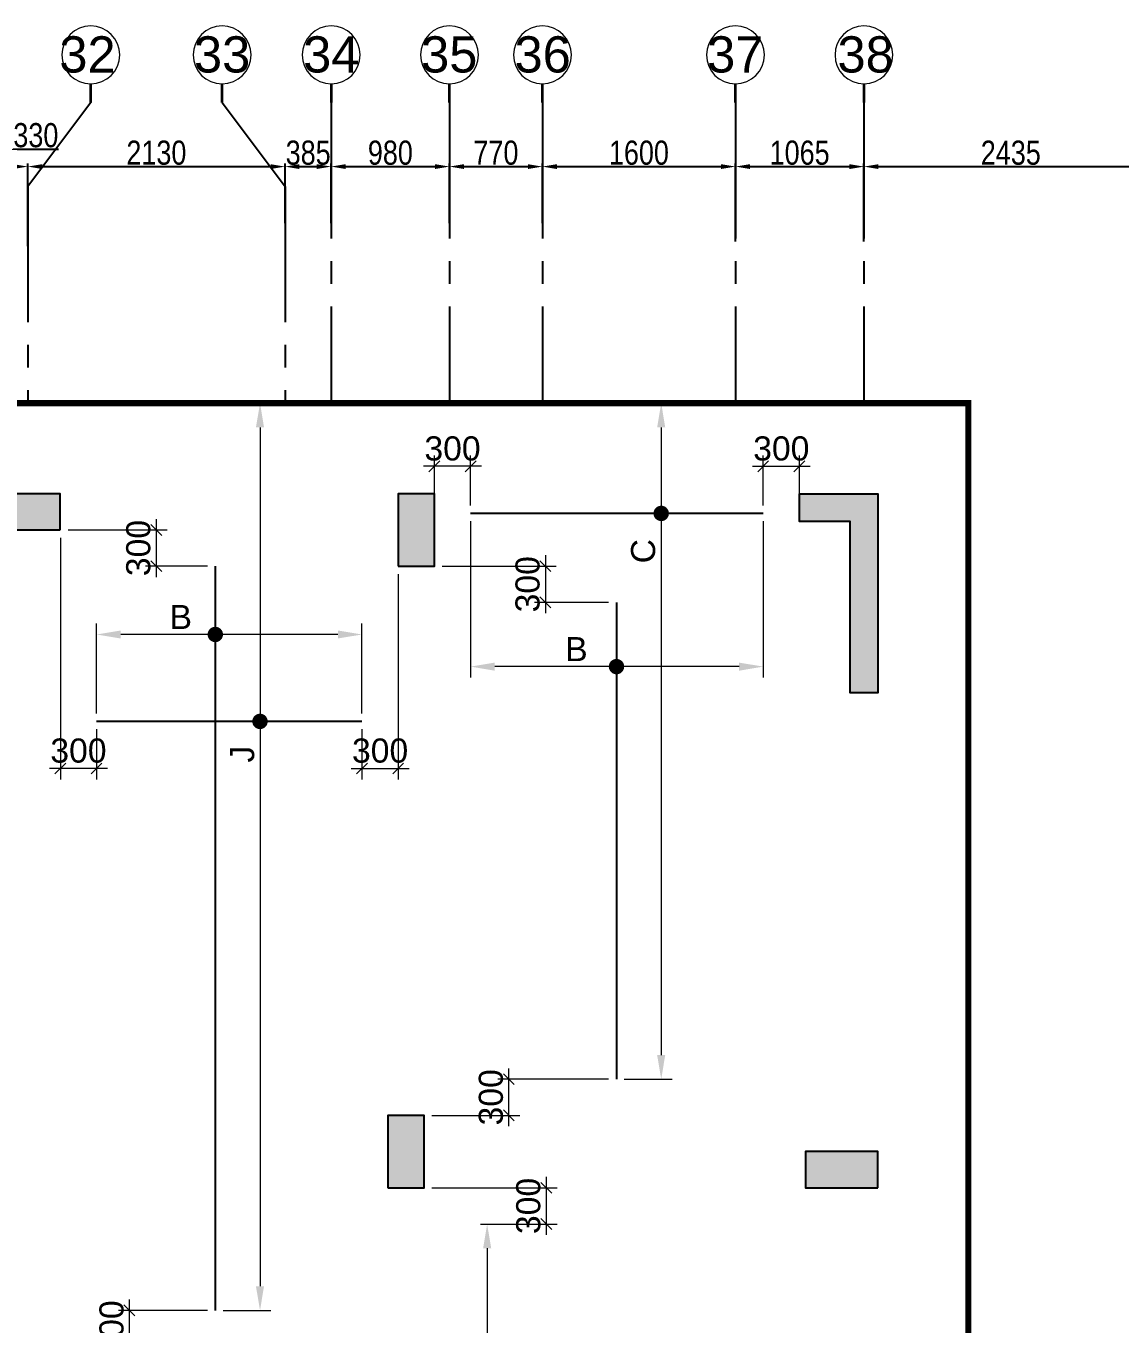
# Model space of a CAD drawing. Header units: millimetres. Extents: x 1123469 to 1883119, y -126924 to 196924.
# Drawn here: x 1622090 to 1631157, y 151286 to 162039 of the extents above; entities that cross this region are included whole.
import ezdxf
from ezdxf.enums import TextEntityAlignment as Align

# ---------------------------------------------------------------- set-up
doc = ezdxf.new("R2010")
doc.units = ezdxf.units.MM
doc.header["$LTSCALE"] = 500
doc.header["$MEASUREMENT"] = 0
doc.header["$PDMODE"] = 34
doc.linetypes.add('CONTINOUS', pattern=[0])
doc.linetypes.add('Site$0$CENTER2', pattern=[1.125, 0.75, -0.125, 0.125, -0.125])
doc.layers.get('Defpoints').update_dxf_attribs({"lineweight": 0})
for name, color, linetype in [('COL. DIM', 3, 'Continuous'), ('GRID', 7, 'Continuous'), ('GRID DIM', 7, 'Continuous'), ('reinf.', 4, 'Continuous'), ('TOWER AREA COLUMN.', 6, 'Continuous')]:
    doc.layers.add(name, color=color, linetype=linetype)
for name, color, linetype, lineweight in [('CUT OUT', 1, 'Continuous', 13), ('dim-M', 1, 'Continuous', 15), ('FOOTING', 1, 'Continuous', 15), ('GRID NO.', 7, 'Continuous', 20), ('S - SUNK', 251, 'Continuous', 0), ('TOWER COL HATCH', 253, 'Continuous', 20)]:
    doc.layers.add(name, color=color, linetype=linetype, lineweight=lineweight)
doc.styles.add('3mm', font='arial.ttf')
doc.styles.add('D50', font='arial.ttf', dxfattribs={"width": 0.8})
doc.dimstyles.new('INNER DIM', dxfattribs={"dimtxt": 200, "dimasz": 120, "dimexe": 25, "dimexo": 25, "dimgap": 12, "dimtad": 1, "dimdec": 0, "dimrnd": 5, "dimzin": 0, "dimdsep": 46, "dimtxsty": 'D50', "dimcen": 0.09, "dimdle": 25, "dimclrt": 6, "dimadec": 0, "dimazin": 0, "dimtfac": 1, "dimtdec": 0, "dimtofl": 0, "dimtmove": 1, "dimatfit": 3, "dimfxl": 75, "dimtolj": 1, "dimtzin": 0, "dimarcsym": 0})
doc.dimstyles.new('PARAMVEER', dxfattribs={"dimtxt": 200, "dimasz": 100, "dimexe": 0, "dimexo": 25, "dimgap": 10, "dimtad": 1, "dimdec": 0, "dimrnd": 5, "dimzin": 0, "dimdsep": 46, "dimtxsty": '3mm', "dimblk": 'OBLIQUE', "dimcen": 0.09, "dimdle": 75, "dimclrd": 1, "dimclre": 1, "dimclrt": 3, "dimadec": 0, "dimazin": 0, "dimtfac": 1, "dimtdec": 0, "dimtmove": 1, "dimatfit": 3, "dimfxl": 100, "dimtolj": 1, "dimtzin": 0, "dimlwd": 18, "dimlwe": 5, "dimarcsym": 0})

# ---------------------------------------------------------------- blocks, each defined once
blk = doc.blocks.new('GRID MARK')
at = {"layer": 'GRID NO.', "const_width": 50}
blk.add_lwpolyline([(0, -541), (0, -891)], dxfattribs=at)
at = {"layer": 'GRID NO.'}
blk.add_circle((0, 0), 541, dxfattribs=at)
at = {"layer": 'GRID NO.', "style": 'D50', "width": 0.8}
blk.add_attdef('Y1', text='', height=500, dxfattribs=at).set_placement((-33, -267), align=Align.CENTER)
blk = doc.blocks.new('*D507')
at = {"layer": 'Defpoints', "color": 0, "linetype": 'Continuous', "transparency": 16777216}
for p in [(1622105, 160874), (1621775, 160189), (1622105, 160189)]:
    blk.add_point(p, dxfattribs=at)
at = {"layer": 'GRID DIM', "linetype": 'Continuous', "lineweight": -2, "transparency": 16777216}
for p, q in [((1621940, 160874), (1621984, 161019)), ((1621984, 161019), (1622360, 161019)), ((1621895, 160874), (1621985, 160874))]:
    blk.add_line(p, q, dxfattribs=at)
at = {"layer": 'GRID DIM', "color": 0, "linetype": 'Continuous', "lineweight": -2, "transparency": 16777216}
for p, q in [((1621775, 160214), (1621775, 160899)), ((1622105, 160214), (1622105, 160899))]:
    blk.add_line(p, q, dxfattribs=at)
at = {"layer": 'GRID DIM', "linetype": 'Continuous', "transparency": 16777216}
for points in [[(1621895, 160894), (1621895, 160854), (1621775, 160874)], [(1621985, 160894), (1621985, 160854), (1622105, 160874)]]:
    blk.add_solid(points, dxfattribs=at)
at = {"layer": 'GRID DIM', "linetype": 'Continuous', "transparency": 16777216, "insert": (1622172, 161133), "char_height": 200, "attachment_point": 5, "style": 'D50'}
blk.add_mtext('\\A1;330', dxfattribs=at)
blk = doc.blocks.new('*D508')
at = {"layer": 'Defpoints', "color": 0, "linetype": 'Continuous', "transparency": 16777216}
for p in [(1624237, 160874), (1624237, 160380), (1622105, 160189)]:
    blk.add_point(p, dxfattribs=at)
at = {"layer": 'GRID DIM', "color": 0, "linetype": 'Continuous', "lineweight": -2, "transparency": 16777216}
for p, q in [((1622105, 160214), (1622105, 160899)), ((1624237, 160405), (1624237, 160899))]:
    blk.add_line(p, q, dxfattribs=at)
at = {"layer": 'GRID DIM', "linetype": 'Continuous', "lineweight": -2, "transparency": 16777216}
blk.add_line((1622225, 160874), (1624117, 160874), dxfattribs=at)
at = {"layer": 'GRID DIM', "linetype": 'Continuous', "transparency": 16777216}
for points in [[(1622225, 160894), (1622225, 160854), (1622105, 160874)], [(1624117, 160894), (1624117, 160854), (1624237, 160874)]]:
    blk.add_solid(points, dxfattribs=at)
at = {"layer": 'GRID DIM', "linetype": 'Continuous', "transparency": 16777216, "insert": (1623171, 160988), "char_height": 200, "attachment_point": 5, "style": 'D50'}
blk.add_mtext('\\A1;2130', dxfattribs=at)
blk = doc.blocks.new('*D509')
at = {"layer": 'Defpoints', "color": 0, "linetype": 'Continuous', "transparency": 16777216}
for p in [(1624620, 160874), (1624237, 160380), (1624620, 160380)]:
    blk.add_point(p, dxfattribs=at)
at = {"layer": 'GRID DIM', "color": 0, "linetype": 'Continuous', "lineweight": -2, "transparency": 16777216}
for p, q in [((1624237, 160405), (1624237, 160899)), ((1624620, 160405), (1624620, 160899))]:
    blk.add_line(p, q, dxfattribs=at)
at = {"layer": 'GRID DIM', "linetype": 'Continuous', "lineweight": -2, "transparency": 16777216}
blk.add_line((1624357, 160874), (1624500, 160874), dxfattribs=at)
at = {"layer": 'GRID DIM', "linetype": 'Continuous', "transparency": 16777216}
for points in [[(1624357, 160894), (1624357, 160854), (1624237, 160874)], [(1624500, 160894), (1624500, 160854), (1624620, 160874)]]:
    blk.add_solid(points, dxfattribs=at)
at = {"layer": 'GRID DIM', "linetype": 'Continuous', "transparency": 16777216, "insert": (1624429, 160988), "char_height": 200, "attachment_point": 5, "style": 'D50'}
blk.add_mtext('\\A1;385', dxfattribs=at)
blk = doc.blocks.new('*D510')
at = {"layer": 'Defpoints', "color": 0, "linetype": 'Continuous', "transparency": 16777216}
for p in [(1625600, 160874), (1624620, 160380), (1625600, 160380)]:
    blk.add_point(p, dxfattribs=at)
at = {"layer": 'GRID DIM', "color": 0, "linetype": 'Continuous', "lineweight": -2, "transparency": 16777216}
for p, q in [((1624620, 160405), (1624620, 160899)), ((1625600, 160405), (1625600, 160899))]:
    blk.add_line(p, q, dxfattribs=at)
at = {"layer": 'GRID DIM', "linetype": 'Continuous', "lineweight": -2, "transparency": 16777216}
blk.add_line((1624740, 160874), (1625480, 160874), dxfattribs=at)
at = {"layer": 'GRID DIM', "linetype": 'Continuous', "transparency": 16777216}
for points in [[(1624740, 160894), (1624740, 160854), (1624620, 160874)], [(1625480, 160894), (1625480, 160854), (1625600, 160874)]]:
    blk.add_solid(points, dxfattribs=at)
at = {"layer": 'GRID DIM', "linetype": 'Continuous', "transparency": 16777216, "insert": (1625110, 160988), "char_height": 200, "attachment_point": 5, "style": 'D50'}
blk.add_mtext('\\A1;980', dxfattribs=at)
blk = doc.blocks.new('*D511')
at = {"layer": 'Defpoints', "color": 0, "linetype": 'Continuous', "transparency": 16777216}
for p in [(1626370, 160874), (1625600, 160380), (1626370, 160380)]:
    blk.add_point(p, dxfattribs=at)
at = {"layer": 'GRID DIM', "color": 0, "linetype": 'Continuous', "lineweight": -2, "transparency": 16777216}
for p, q in [((1625600, 160405), (1625600, 160899)), ((1626370, 160405), (1626370, 160899))]:
    blk.add_line(p, q, dxfattribs=at)
at = {"layer": 'GRID DIM', "linetype": 'Continuous', "lineweight": -2, "transparency": 16777216}
blk.add_line((1625720, 160874), (1626250, 160874), dxfattribs=at)
at = {"layer": 'GRID DIM', "linetype": 'Continuous', "transparency": 16777216}
for points in [[(1625720, 160894), (1625720, 160854), (1625600, 160874)], [(1626250, 160894), (1626250, 160854), (1626370, 160874)]]:
    blk.add_solid(points, dxfattribs=at)
at = {"layer": 'GRID DIM', "linetype": 'Continuous', "transparency": 16777216, "insert": (1625985, 160988), "char_height": 200, "attachment_point": 5, "style": 'D50'}
blk.add_mtext('\\A1;770', dxfattribs=at)
blk = doc.blocks.new('*D512')
at = {"layer": 'Defpoints', "color": 0, "linetype": 'Continuous', "transparency": 16777216}
for p in [(1627970, 160874), (1626370, 160380), (1627970, 160228)]:
    blk.add_point(p, dxfattribs=at)
at = {"layer": 'GRID DIM', "color": 0, "linetype": 'Continuous', "lineweight": -2, "transparency": 16777216}
for p, q in [((1626370, 160405), (1626370, 160899)), ((1627970, 160253), (1627970, 160899))]:
    blk.add_line(p, q, dxfattribs=at)
at = {"layer": 'GRID DIM', "linetype": 'Continuous', "lineweight": -2, "transparency": 16777216}
blk.add_line((1626490, 160874), (1627850, 160874), dxfattribs=at)
at = {"layer": 'GRID DIM', "linetype": 'Continuous', "transparency": 16777216}
for points in [[(1626490, 160894), (1626490, 160854), (1626370, 160874)], [(1627850, 160894), (1627850, 160854), (1627970, 160874)]]:
    blk.add_solid(points, dxfattribs=at)
at = {"layer": 'GRID DIM', "linetype": 'Continuous', "transparency": 16777216, "insert": (1627170, 160988), "char_height": 200, "attachment_point": 5, "style": 'D50'}
blk.add_mtext('\\A1;1600', dxfattribs=at)
blk = doc.blocks.new('*D513')
at = {"layer": 'Defpoints', "color": 0, "linetype": 'Continuous', "transparency": 16777216}
for p in [(1629035, 160874), (1627970, 160228), (1629035, 160228)]:
    blk.add_point(p, dxfattribs=at)
at = {"layer": 'GRID DIM', "color": 0, "linetype": 'Continuous', "lineweight": -2, "transparency": 16777216}
for p, q in [((1627970, 160253), (1627970, 160899)), ((1629035, 160253), (1629035, 160899))]:
    blk.add_line(p, q, dxfattribs=at)
at = {"layer": 'GRID DIM', "linetype": 'Continuous', "lineweight": -2, "transparency": 16777216}
blk.add_line((1628090, 160874), (1628915, 160874), dxfattribs=at)
at = {"layer": 'GRID DIM', "linetype": 'Continuous', "transparency": 16777216}
for points in [[(1628090, 160894), (1628090, 160854), (1627970, 160874)], [(1628915, 160894), (1628915, 160854), (1629035, 160874)]]:
    blk.add_solid(points, dxfattribs=at)
at = {"layer": 'GRID DIM', "linetype": 'Continuous', "transparency": 16777216, "insert": (1628502, 160988), "char_height": 200, "attachment_point": 5, "style": 'D50'}
blk.add_mtext('\\A1;1065', dxfattribs=at)
blk = doc.blocks.new('*D514')
at = {"layer": 'Defpoints', "color": 0, "linetype": 'Continuous', "transparency": 16777216}
for p in [(1631470, 160874), (1629035, 160228), (1631470, 160228)]:
    blk.add_point(p, dxfattribs=at)
at = {"layer": 'GRID DIM', "color": 0, "linetype": 'Continuous', "lineweight": -2, "transparency": 16777216}
for p, q in [((1629035, 160253), (1629035, 160899)), ((1631470, 160253), (1631470, 160899))]:
    blk.add_line(p, q, dxfattribs=at)
at = {"layer": 'GRID DIM', "linetype": 'Continuous', "lineweight": -2, "transparency": 16777216}
blk.add_line((1629155, 160874), (1631350, 160874), dxfattribs=at)
at = {"layer": 'GRID DIM', "linetype": 'Continuous', "transparency": 16777216}
for points in [[(1629155, 160894), (1629155, 160854), (1629035, 160874)], [(1631350, 160894), (1631350, 160854), (1631470, 160874)]]:
    blk.add_solid(points, dxfattribs=at)
at = {"layer": 'GRID DIM', "linetype": 'Continuous', "transparency": 16777216, "insert": (1630252, 160988), "char_height": 200, "attachment_point": 5, "style": 'D50'}
blk.add_mtext('\\A1;2435', dxfattribs=at)
blk = doc.blocks.new('3tgra')
at = {"layer": 'TOWER COL HATCH'}
h = blk.add_hatch(color=253, dxfattribs=at)
h.dxf.hatch_style = 1
h.paths.add_polyline_path([(1377381, 95142), (1376731, 95142), (1376731, 93492), (1376961, 93492), (1376961, 94912), (1377381, 94912)])
h = blk.add_hatch(color=253, dxfattribs=at)
h.dxf.hatch_style = 1
h.paths.add_polyline_path([(1380706, 94542), (1380406, 94542), (1380406, 95142), (1380706, 95142)])
h = blk.add_hatch(color=253, dxfattribs=at)
h.dxf.hatch_style = 1
h.paths.add_polyline_path([(1383506, 94842), (1383506, 95142), (1384106, 95142), (1384106, 94842)])
h = blk.add_hatch(color=253, dxfattribs=at)
h.dxf.hatch_style = 1
h.paths.add_polyline_path([(1380791, 89392), (1380491, 89392), (1380491, 89992), (1380791, 89992)])
h = blk.add_hatch(color=253, dxfattribs=at)
h.dxf.hatch_style = 1
h.paths.add_polyline_path([(1376731, 89392), (1376731, 89692), (1377331, 89692), (1377331, 89392)])
at = {"layer": 'TOWER AREA COLUMN.', "color": 4}
blk.add_lwpolyline([(1377381, 95142), (1376731, 95142), (1376731, 93492), (1376961, 93492), (1376961, 94912), (1377381, 94912), (1377381, 95142)], dxfattribs=at)
for points in [[(1380706, 94542), (1380406, 94542), (1380406, 95142), (1380706, 95142)], [(1383506, 94842), (1383506, 95142), (1384106, 95142), (1384106, 94842)], [(1380791, 89392), (1380491, 89392), (1380491, 89992), (1380791, 89992)], [(1376731, 89392), (1376731, 89692), (1377331, 89692), (1377331, 89392)]]:
    blk.add_lwpolyline(points, close=True, dxfattribs=at)
blk = doc.blocks.new('_Oblique')
at = {"color": 0, "linetype": 'ByBlock', "lineweight": -2}
blk.add_line((-0.5, -0.5), (0.5, 0.5), dxfattribs=at)
blk = doc.blocks.new('*D1105')
at = {"layer": 'COL. DIM', "color": 1, "linetype": 'CONTINOUS', "lineweight": 5, "ltscale": 10, "transparency": 16777216}
for p, q in [((1625475, 158066), (1625475, 158481)), ((1625775, 158066), (1625775, 158481))]:
    blk.add_line(p, q, dxfattribs=at)
at = {"layer": 'COL. DIM', "color": 1, "lineweight": 18, "ltscale": 10, "transparency": 16777216}
blk.add_line((1625865, 158391), (1625385, 158391), dxfattribs=at)
at = {"layer": 'Defpoints', "color": 0, "ltscale": 10, "transparency": 16777216}
for p in [(1625475, 158391), (1625475, 158001), (1625775, 158001)]:
    blk.add_point(p, dxfattribs=at)
at = {"layer": 'COL. DIM', "color": 1, "lineweight": 18, "ltscale": 10, "transparency": 16777216, "xscale": 90, "yscale": 90, "zscale": 90, "rotation": 180}
blk.add_blockref('_Oblique', (1625475, 158391), dxfattribs=at)
at = {"layer": 'COL. DIM', "color": 1, "lineweight": 18, "ltscale": 10, "transparency": 16777216, "xscale": 90, "yscale": 90, "zscale": 90}
blk.add_blockref('_Oblique', (1625775, 158391), dxfattribs=at)
at = {"layer": 'COL. DIM', "color": 3, "ltscale": 10, "transparency": 16777216, "insert": (1625625, 158538), "char_height": 200, "attachment_point": 5, "style": '3mm'}
blk.add_mtext('\\A1;300', dxfattribs=at)
blk = doc.blocks.new('*D1106')
at = {"layer": 'COL. DIM', "color": 1, "linetype": 'CONTINOUS', "lineweight": 5, "ltscale": 10, "transparency": 16777216}
for p, q in [((1628200, 158066), (1628200, 158481)), ((1628500, 158066), (1628500, 158481))]:
    blk.add_line(p, q, dxfattribs=at)
at = {"layer": 'COL. DIM', "color": 1, "lineweight": 18, "ltscale": 10, "transparency": 16777216}
blk.add_line((1628110, 158391), (1628590, 158391), dxfattribs=at)
at = {"layer": 'Defpoints', "color": 0, "ltscale": 10, "transparency": 16777216}
for p in [(1628500, 158391), (1628200, 158001), (1628500, 158001)]:
    blk.add_point(p, dxfattribs=at)
at = {"layer": 'COL. DIM', "color": 1, "lineweight": 18, "ltscale": 10, "transparency": 16777216, "xscale": 90, "yscale": 90, "zscale": 90, "rotation": 180}
blk.add_blockref('_Oblique', (1628200, 158391), dxfattribs=at)
at = {"layer": 'COL. DIM', "color": 1, "lineweight": 18, "ltscale": 10, "transparency": 16777216, "xscale": 90, "yscale": 90, "zscale": 90}
blk.add_blockref('_Oblique', (1628500, 158391), dxfattribs=at)
at = {"layer": 'COL. DIM', "color": 3, "ltscale": 10, "transparency": 16777216, "insert": (1628350, 158538), "char_height": 200, "attachment_point": 5, "style": '3mm'}
blk.add_mtext('\\A1;300', dxfattribs=at)
blk = doc.blocks.new('*D1253')
at = {"layer": 'COL. DIM', "color": 1, "linetype": 'CONTINOUS', "lineweight": 5, "ltscale": 10, "transparency": 16777216}
for p, q in [((1627292, 158914), (1627445, 158914)), ((1627049, 153314), (1627445, 153314))]:
    blk.add_line(p, q, dxfattribs=at)
at = {"layer": 'COL. DIM', "color": 1, "lineweight": 18, "ltscale": 10, "transparency": 16777216}
blk.add_line((1627355, 158714), (1627355, 153514), dxfattribs=at)
at = {"layer": 'COL. DIM', "color": 1, "ltscale": 10, "transparency": 16777216}
for points in [[(1627321, 158714), (1627388, 158714), (1627355, 158914)], [(1627321, 153514), (1627388, 153514), (1627355, 153314)]]:
    blk.add_solid(points, dxfattribs=at)
at = {"layer": 'Defpoints', "color": 0, "ltscale": 10, "transparency": 16777216}
for p in [(1627227, 158914), (1626984, 153314), (1627355, 153314)]:
    blk.add_point(p, dxfattribs=at)
at = {"layer": 'COL. DIM', "color": 3, "ltscale": 10, "transparency": 16777216, "insert": (1627206, 157688), "char_height": 200, "attachment_point": 5, "rotation": 90, "style": '3mm'}
blk.add_mtext('\\A1;C', dxfattribs=at)
blk = doc.blocks.new('*D1107')
at = {"layer": 'COL. DIM', "color": 1, "linetype": 'CONTINOUS', "lineweight": 5, "ltscale": 10, "transparency": 16777216}
for p, q in [((1622375, 157799), (1622375, 155798)), ((1622675, 156213), (1622675, 155798))]:
    blk.add_line(p, q, dxfattribs=at)
at = {"layer": 'COL. DIM', "color": 1, "lineweight": 18, "ltscale": 10, "transparency": 16777216}
blk.add_line((1622765, 155888), (1622285, 155888), dxfattribs=at)
at = {"layer": 'Defpoints', "color": 0, "ltscale": 10, "transparency": 16777216}
for p in [(1622375, 157864), (1622675, 156278), (1622375, 155888)]:
    blk.add_point(p, dxfattribs=at)
at = {"layer": 'COL. DIM', "color": 1, "lineweight": 18, "ltscale": 10, "transparency": 16777216, "xscale": 90, "yscale": 90, "zscale": 90, "rotation": 180}
blk.add_blockref('_Oblique', (1622375, 155888), dxfattribs=at)
at = {"layer": 'COL. DIM', "color": 1, "lineweight": 18, "ltscale": 10, "transparency": 16777216, "xscale": 90, "yscale": 90, "zscale": 90}
blk.add_blockref('_Oblique', (1622675, 155888), dxfattribs=at)
at = {"layer": 'COL. DIM', "color": 3, "ltscale": 10, "transparency": 16777216, "insert": (1622525, 156035), "char_height": 200, "attachment_point": 5, "style": '3mm'}
blk.add_mtext('\\A1;300', dxfattribs=at)
blk = doc.blocks.new('*D1108')
at = {"layer": 'COL. DIM', "color": 1, "linetype": 'CONTINOUS', "lineweight": 5, "ltscale": 10, "transparency": 16777216}
for p, q in [((1625175, 157499), (1625175, 155798)), ((1624875, 156213), (1624875, 155798))]:
    blk.add_line(p, q, dxfattribs=at)
at = {"layer": 'COL. DIM', "color": 1, "lineweight": 18, "ltscale": 10, "transparency": 16777216}
blk.add_line((1624785, 155888), (1625265, 155888), dxfattribs=at)
at = {"layer": 'Defpoints', "color": 0, "ltscale": 10, "transparency": 16777216}
for p in [(1625175, 157564), (1624875, 156278), (1625175, 155888)]:
    blk.add_point(p, dxfattribs=at)
at = {"layer": 'COL. DIM', "color": 1, "lineweight": 18, "ltscale": 10, "transparency": 16777216, "xscale": 90, "yscale": 90, "zscale": 90, "rotation": 180}
blk.add_blockref('_Oblique', (1624875, 155888), dxfattribs=at)
at = {"layer": 'COL. DIM', "color": 1, "lineweight": 18, "ltscale": 10, "transparency": 16777216, "xscale": 90, "yscale": 90, "zscale": 90}
blk.add_blockref('_Oblique', (1625175, 155888), dxfattribs=at)
at = {"layer": 'COL. DIM', "color": 3, "ltscale": 10, "transparency": 16777216, "insert": (1625025, 156035), "char_height": 200, "attachment_point": 5, "style": '3mm'}
blk.add_mtext('\\A1;300', dxfattribs=at)
blk = doc.blocks.new('*D1109')
at = {"layer": 'COL. DIM', "color": 1, "linetype": 'CONTINOUS', "lineweight": 5, "ltscale": 10, "transparency": 16777216}
for p, q in [((1623724, 158914), (1624120, 158914)), ((1623724, 151399), (1624120, 151399))]:
    blk.add_line(p, q, dxfattribs=at)
at = {"layer": 'COL. DIM', "color": 1, "lineweight": 18, "ltscale": 10, "transparency": 16777216}
blk.add_line((1624030, 158714), (1624030, 151599), dxfattribs=at)
at = {"layer": 'COL. DIM', "color": 1, "ltscale": 10, "transparency": 16777216}
for points in [[(1623996, 158714), (1624063, 158714), (1624030, 158914)], [(1623996, 151599), (1624063, 151599), (1624030, 151399)]]:
    blk.add_solid(points, dxfattribs=at)
at = {"layer": 'Defpoints', "color": 0, "ltscale": 10, "transparency": 16777216}
for p in [(1623659, 158914), (1623659, 151399), (1624030, 151399)]:
    blk.add_point(p, dxfattribs=at)
at = {"layer": 'COL. DIM', "color": 3, "ltscale": 10, "transparency": 16777216, "insert": (1623883, 156007), "char_height": 200, "attachment_point": 5, "rotation": 90, "style": '3mm'}
blk.add_mtext('\\A1;J', dxfattribs=at)
blk = doc.blocks.new('*D1165')
at = {"layer": 'COL. DIM', "color": 1, "linetype": 'CONTINOUS', "lineweight": 5, "ltscale": 10, "transparency": 16777216}
for p, q in [((1625858, 152114), (1626002, 152114)), ((1626038, 148054), (1625822, 148054))]:
    blk.add_line(p, q, dxfattribs=at)
at = {"layer": 'COL. DIM', "color": 1, "lineweight": 18, "ltscale": 10, "transparency": 16777216}
blk.add_line((1625912, 151914), (1625912, 148254), dxfattribs=at)
at = {"layer": 'COL. DIM', "color": 1, "ltscale": 10, "transparency": 16777216}
for points in [[(1625879, 151914), (1625946, 151914), (1625912, 152114)], [(1625879, 148254), (1625946, 148254), (1625912, 148054)]]:
    blk.add_solid(points, dxfattribs=at)
at = {"layer": 'Defpoints', "color": 0, "ltscale": 10, "transparency": 16777216}
for p in [(1625793, 152114), (1625912, 148054), (1626103, 148054)]:
    blk.add_point(p, dxfattribs=at)
at = {"layer": 'COL. DIM', "color": 3, "ltscale": 10, "transparency": 16777216, "insert": (1625767, 150060), "char_height": 200, "attachment_point": 5, "rotation": 90, "style": '3mm'}
blk.add_mtext('\\A1;A', dxfattribs=at)
blk = doc.blocks.new('*D1188')
at = {"layer": 'COL. DIM', "color": 1, "linetype": 'CONTINOUS', "lineweight": 5, "ltscale": 10, "transparency": 16777216}
for p, q in [((1625775, 157936), (1625775, 156642)), ((1628200, 157936), (1628200, 156642))]:
    blk.add_line(p, q, dxfattribs=at)
at = {"layer": 'COL. DIM', "color": 1, "lineweight": 18, "ltscale": 10, "transparency": 16777216}
blk.add_line((1628000, 156732), (1625975, 156732), dxfattribs=at)
at = {"layer": 'COL. DIM', "color": 1, "ltscale": 10, "transparency": 16777216}
for points in [[(1625975, 156765), (1625975, 156698), (1625775, 156732)], [(1628000, 156765), (1628000, 156698), (1628200, 156732)]]:
    blk.add_solid(points, dxfattribs=at)
at = {"layer": 'Defpoints', "color": 0, "ltscale": 10, "transparency": 16777216}
for p in [(1625775, 158001), (1628200, 158001), (1625775, 156732)]:
    blk.add_point(p, dxfattribs=at)
at = {"layer": 'COL. DIM', "color": 3, "ltscale": 10, "transparency": 16777216, "insert": (1626652, 156877), "char_height": 200, "attachment_point": 5, "style": '3mm'}
blk.add_mtext('\\A1;B', dxfattribs=at)
blk = doc.blocks.new('*D1189')
at = {"layer": 'COL. DIM', "color": 1, "linetype": 'CONTINOUS', "lineweight": 5, "ltscale": 10, "transparency": 16777216}
for p, q in [((1622675, 156343), (1622675, 157088)), ((1624875, 156343), (1624875, 157088))]:
    blk.add_line(p, q, dxfattribs=at)
at = {"layer": 'COL. DIM', "color": 1, "lineweight": 18, "ltscale": 10, "transparency": 16777216}
blk.add_line((1624675, 156998), (1622875, 156998), dxfattribs=at)
at = {"layer": 'COL. DIM', "color": 1, "ltscale": 10, "transparency": 16777216}
for points in [[(1622875, 157031), (1622875, 156965), (1622675, 156998)], [(1624675, 157031), (1624675, 156965), (1624875, 156998)]]:
    blk.add_solid(points, dxfattribs=at)
at = {"layer": 'Defpoints', "color": 0, "ltscale": 10, "transparency": 16777216}
for p in [(1622675, 156998), (1622675, 156278), (1624875, 156278)]:
    blk.add_point(p, dxfattribs=at)
at = {"layer": 'COL. DIM', "color": 3, "ltscale": 10, "transparency": 16777216, "insert": (1623373, 157143), "char_height": 200, "attachment_point": 5, "style": '3mm'}
blk.add_mtext('\\A1;B', dxfattribs=at)
blk = doc.blocks.new('*D1212')
at = {"layer": 'COL. DIM', "color": 1, "lineweight": 18, "ltscale": 10, "transparency": 16777216}
blk.add_line((1626402, 152504), (1626402, 152024), dxfattribs=at)
at = {"layer": 'COL. DIM', "color": 1, "linetype": 'CONTINOUS', "lineweight": 5, "ltscale": 10, "transparency": 16777216}
for p, q in [((1625455, 152414), (1626492, 152414)), ((1625858, 152114), (1626492, 152114))]:
    blk.add_line(p, q, dxfattribs=at)
at = {"layer": 'Defpoints', "color": 0, "ltscale": 10, "transparency": 16777216}
for p in [(1625390, 152414), (1625793, 152114), (1626402, 152114)]:
    blk.add_point(p, dxfattribs=at)
at = {"layer": 'COL. DIM', "color": 1, "lineweight": 18, "ltscale": 10, "transparency": 16777216, "xscale": 90, "yscale": 90, "zscale": 90}
for p, rotation in [((1626402, 152414), 90), ((1626402, 152114), 270)]:
    blk.add_blockref('_Oblique', p, dxfattribs=dict(at, rotation=rotation))
at = {"layer": 'COL. DIM', "color": 3, "ltscale": 10, "transparency": 16777216, "insert": (1626254, 152264), "char_height": 200, "attachment_point": 5, "rotation": 90, "style": '3mm'}
blk.add_mtext('\\A1;300', dxfattribs=at)
blk = doc.blocks.new('*D1213')
at = {"layer": 'COL. DIM', "color": 1, "lineweight": 18, "ltscale": 10, "transparency": 16777216}
blk.add_line((1626092, 152924), (1626092, 153404), dxfattribs=at)
at = {"layer": 'COL. DIM', "color": 1, "linetype": 'CONTINOUS', "lineweight": 5, "ltscale": 10, "transparency": 16777216}
for p, q in [((1626919, 153314), (1626002, 153314)), ((1625455, 153014), (1626182, 153014))]:
    blk.add_line(p, q, dxfattribs=at)
at = {"layer": 'Defpoints', "color": 0, "ltscale": 10, "transparency": 16777216}
for p in [(1626092, 153314), (1626984, 153314), (1625390, 153014)]:
    blk.add_point(p, dxfattribs=at)
at = {"layer": 'COL. DIM', "color": 1, "lineweight": 18, "ltscale": 10, "transparency": 16777216, "xscale": 90, "yscale": 90, "zscale": 90}
for p, rotation in [((1626092, 153314), 90), ((1626092, 153014), 270)]:
    blk.add_blockref('_Oblique', p, dxfattribs=dict(at, rotation=rotation))
at = {"layer": 'COL. DIM', "color": 3, "ltscale": 10, "transparency": 16777216, "insert": (1625944, 153164), "char_height": 200, "attachment_point": 5, "rotation": 90, "style": '3mm'}
blk.add_mtext('\\A1;300', dxfattribs=at)
blk = doc.blocks.new('*D1216')
at = {"layer": 'COL. DIM', "color": 1, "lineweight": 18, "ltscale": 10, "transparency": 16777216}
blk.add_line((1626395, 157654), (1626395, 157174), dxfattribs=at)
at = {"layer": 'COL. DIM', "color": 1, "linetype": 'CONTINOUS', "lineweight": 5, "ltscale": 10, "transparency": 16777216}
for p, q in [((1625540, 157564), (1626485, 157564)), ((1626919, 157264), (1626305, 157264))]:
    blk.add_line(p, q, dxfattribs=at)
at = {"layer": 'Defpoints', "color": 0, "ltscale": 10, "transparency": 16777216}
for p in [(1625475, 157564), (1626395, 157264), (1626984, 157264)]:
    blk.add_point(p, dxfattribs=at)
at = {"layer": 'COL. DIM', "color": 1, "lineweight": 18, "ltscale": 10, "transparency": 16777216, "xscale": 90, "yscale": 90, "zscale": 90}
for p, rotation in [((1626395, 157564), 90), ((1626395, 157264), 270)]:
    blk.add_blockref('_Oblique', p, dxfattribs=dict(at, rotation=rotation))
at = {"layer": 'COL. DIM', "color": 3, "ltscale": 10, "transparency": 16777216, "insert": (1626248, 157414), "char_height": 200, "attachment_point": 5, "rotation": 90, "style": '3mm'}
blk.add_mtext('\\A1;300', dxfattribs=at)
blk = doc.blocks.new('*D1217')
at = {"layer": 'COL. DIM', "color": 1, "lineweight": 18, "ltscale": 10, "transparency": 16777216}
blk.add_line((1622947, 151009), (1622947, 151489), dxfattribs=at)
at = {"layer": 'COL. DIM', "color": 1, "linetype": 'CONTINOUS', "lineweight": 5, "ltscale": 10, "transparency": 16777216}
for p, q in [((1623594, 151399), (1622857, 151399)), ((1622455, 151099), (1623037, 151099))]:
    blk.add_line(p, q, dxfattribs=at)
at = {"layer": 'Defpoints', "color": 0, "ltscale": 10, "transparency": 16777216}
for p in [(1622947, 151399), (1623659, 151399), (1622390, 151099)]:
    blk.add_point(p, dxfattribs=at)
at = {"layer": 'COL. DIM', "color": 1, "lineweight": 18, "ltscale": 10, "transparency": 16777216, "xscale": 90, "yscale": 90, "zscale": 90}
for p, rotation in [((1622947, 151399), 90), ((1622947, 151099), 270)]:
    blk.add_blockref('_Oblique', p, dxfattribs=dict(at, rotation=rotation))
at = {"layer": 'COL. DIM', "color": 3, "ltscale": 10, "transparency": 16777216, "insert": (1622800, 151249), "char_height": 200, "attachment_point": 5, "rotation": 90, "style": '3mm'}
blk.add_mtext('\\A1;300', dxfattribs=at)
blk = doc.blocks.new('*D1218')
at = {"layer": 'COL. DIM', "color": 1, "linetype": 'CONTINOUS', "lineweight": 5, "ltscale": 10, "transparency": 16777216}
for p, q in [((1622440, 157864), (1623260, 157864)), ((1623594, 157564), (1623080, 157564))]:
    blk.add_line(p, q, dxfattribs=at)
at = {"layer": 'COL. DIM', "color": 1, "lineweight": 18, "ltscale": 10, "transparency": 16777216}
blk.add_line((1623170, 157954), (1623170, 157474), dxfattribs=at)
at = {"layer": 'Defpoints', "color": 0, "ltscale": 10, "transparency": 16777216}
for p in [(1622375, 157864), (1623170, 157564), (1623659, 157564)]:
    blk.add_point(p, dxfattribs=at)
at = {"layer": 'COL. DIM', "color": 1, "lineweight": 18, "ltscale": 10, "transparency": 16777216, "xscale": 90, "yscale": 90, "zscale": 90}
for p, rotation in [((1623170, 157864), 90), ((1623170, 157564), 270)]:
    blk.add_blockref('_Oblique', p, dxfattribs=dict(at, rotation=rotation))
at = {"layer": 'COL. DIM', "color": 3, "ltscale": 10, "transparency": 16777216, "insert": (1623022, 157714), "char_height": 200, "attachment_point": 5, "rotation": 90, "style": '3mm'}
blk.add_mtext('\\A1;300', dxfattribs=at)
blk = doc.blocks.new('*D2625')
at = {"layer": 'COL. DIM', "color": 1, "lineweight": 18, "ltscale": 10, "transparency": 16777216}
blk.add_line((1725456, 141997), (1725456, 141517), dxfattribs=at)
at = {"layer": 'COL. DIM', "color": 1, "linetype": 'CONTINOUS', "lineweight": 5, "ltscale": 10, "transparency": 16777216}
for p, q in [((1725012, 141907), (1725546, 141907)), ((1724393, 141607), (1725546, 141607))]:
    blk.add_line(p, q, dxfattribs=at)
at = {"layer": 'Defpoints', "color": 0, "ltscale": 10, "transparency": 16777216}
for p in [(1358872, 158914), (1431761, 158914), (1724947, 141907), (1724328, 141607), (1725456, 141607), (1442851, 126979)]:
    blk.add_point(p, dxfattribs=at)
at = {"layer": 'S - SUNK', "color": 1, "lineweight": 18, "ltscale": 10, "transparency": 16777216}
blk.add_line((1358872, 126904), (1358872, 158989), dxfattribs=at)
at = {"layer": 'S - SUNK', "color": 1, "lineweight": 5, "ltscale": 10, "transparency": 16777216}
for p, q in [((1358872, 158914), (1358872, 158914)), ((1358872, 126979), (1358872, 126979))]:
    blk.add_line(p, q, dxfattribs=at)
at = {"layer": 'COL. DIM', "color": 1, "lineweight": 18, "ltscale": 10, "transparency": 16777216, "xscale": 90, "yscale": 90, "zscale": 90}
for p, rotation in [((1725456, 141907), 90), ((1725456, 141607), 270)]:
    blk.add_blockref('_Oblique', p, dxfattribs=dict(at, rotation=rotation))
at = {"layer": 'S - SUNK', "color": 1, "lineweight": 18, "ltscale": 10, "transparency": 16777216, "xscale": 100, "yscale": 100, "zscale": 100}
for p, rotation in [((1358872, 158914), 90), ((1358872, 126979), 270)]:
    blk.add_blockref('_Oblique', p, dxfattribs=dict(at, rotation=rotation))
at = {"layer": 'COL. DIM', "color": 3, "ltscale": 10, "transparency": 16777216, "insert": (1725308, 141757), "char_height": 200, "attachment_point": 5, "rotation": 90, "style": '3mm'}
blk.add_mtext('\\A1;300', dxfattribs=at)
at = {"layer": 'S - SUNK', "color": 3, "ltscale": 10, "transparency": 16777216, "insert": (1358760, 142947), "char_height": 200, "attachment_point": 5, "rotation": 90, "style": '3mm'}
blk.add_mtext('\\A1;31935', dxfattribs=at)
blk = doc.blocks.new('*D3557')
at = {"layer": 'COL. DIM', "color": 1, "lineweight": 18, "ltscale": 10, "transparency": 16777216}
for p, q in [((1830518, 155675), (1830518, 154998)), ((1830518, 155088), (1830518, 154608))]:
    blk.add_line(p, q, dxfattribs=at)
at = {"layer": 'COL. DIM', "color": 1, "linetype": 'CONTINOUS', "lineweight": 5, "ltscale": 10, "transparency": 16777216}
for p, q in [((1830059, 154998), (1830608, 154998)), ((1830171, 154698), (1830608, 154698))]:
    blk.add_line(p, q, dxfattribs=at)
at = {"layer": 'Defpoints', "color": 0, "ltscale": 10, "transparency": 16777216}
for p in [(1418936, 156725), (1417241, 156599), (1418936, 156599), (1829994, 154998), (1830106, 154698), (1830518, 154698)]:
    blk.add_point(p, dxfattribs=at)
at = {"layer": 'S - SUNK', "color": 1, "lineweight": 18, "ltscale": 10, "transparency": 16777216}
blk.add_line((1417166, 156725), (1419011, 156725), dxfattribs=at)
at = {"layer": 'S - SUNK', "color": 1, "lineweight": 5, "ltscale": 10, "transparency": 16777216}
for p, q in [((1417241, 156725), (1417241, 156725)), ((1418936, 156725), (1418936, 156725))]:
    blk.add_line(p, q, dxfattribs=at)
at = {"layer": 'COL. DIM', "color": 1, "lineweight": 18, "ltscale": 10, "transparency": 16777216, "xscale": 90, "yscale": 90, "zscale": 90}
for p, rotation in [((1830518, 154998), 90), ((1830518, 154698), 270)]:
    blk.add_blockref('_Oblique', p, dxfattribs=dict(at, rotation=rotation))
at = {"layer": 'S - SUNK', "color": 1, "lineweight": 18, "ltscale": 10, "transparency": 16777216, "xscale": 100, "yscale": 100, "zscale": 100, "rotation": 180}
blk.add_blockref('_Oblique', (1417241, 156725), dxfattribs=at)
at = {"layer": 'S - SUNK', "color": 1, "lineweight": 18, "ltscale": 10, "transparency": 16777216, "xscale": 100, "yscale": 100, "zscale": 100}
blk.add_blockref('_Oblique', (1418936, 156725), dxfattribs=at)
at = {"layer": 'COL. DIM', "color": 3, "ltscale": 10, "transparency": 16777216, "insert": (1830371, 155409), "char_height": 200, "attachment_point": 5, "rotation": 90, "style": '3mm'}
blk.add_mtext('\\A1;300', dxfattribs=at)
at = {"layer": 'S - SUNK', "color": 3, "ltscale": 10, "transparency": 16777216, "insert": (1418088, 156837), "char_height": 200, "attachment_point": 5, "style": '3mm'}
blk.add_mtext('\\A1;1695', dxfattribs=at)
blk = doc.blocks.new('*D3556')
at = {"layer": 'COL. DIM', "color": 1, "lineweight": 18, "ltscale": 10, "transparency": 16777216}
blk.add_line((1817174, 134748), (1817174, 133598), dxfattribs=at)
at = {"layer": 'COL. DIM', "color": 1, "linetype": 'CONTINOUS', "lineweight": 5, "ltscale": 10, "transparency": 16777216}
for p, q in [((1817864, 134658), (1817084, 134658)), ((1816402, 133688), (1817264, 133688))]:
    blk.add_line(p, q, dxfattribs=at)
at = {"layer": 'Defpoints', "color": 0, "ltscale": 10, "transparency": 16777216}
for p in [(1417088, 156599), (1417241, 156599), (1417241, 155194), (1817929, 134658), (1816337, 133688), (1817174, 133688)]:
    blk.add_point(p, dxfattribs=at)
at = {"layer": 'S - SUNK', "color": 1, "lineweight": 18, "ltscale": 10, "transparency": 16777216}
blk.add_line((1417088, 155119), (1417088, 156674), dxfattribs=at)
at = {"layer": 'S - SUNK', "color": 1, "lineweight": 5, "ltscale": 10, "transparency": 16777216}
for p, q in [((1417088, 156599), (1417088, 156599)), ((1417088, 155194), (1417088, 155194))]:
    blk.add_line(p, q, dxfattribs=at)
at = {"layer": 'COL. DIM', "color": 1, "lineweight": 18, "ltscale": 10, "transparency": 16777216, "xscale": 90, "yscale": 90, "zscale": 90}
for p, rotation in [((1817174, 134658), 90), ((1817174, 133688), 270)]:
    blk.add_blockref('_Oblique', p, dxfattribs=dict(at, rotation=rotation))
at = {"layer": 'S - SUNK', "color": 1, "lineweight": 18, "ltscale": 10, "transparency": 16777216, "xscale": 100, "yscale": 100, "zscale": 100}
for p, rotation in [((1417088, 156599), 90), ((1417088, 155194), 270)]:
    blk.add_blockref('_Oblique', p, dxfattribs=dict(at, rotation=rotation))
at = {"layer": 'COL. DIM', "color": 3, "ltscale": 10, "transparency": 16777216, "insert": (1817027, 134173), "char_height": 200, "attachment_point": 5, "rotation": 90, "style": '3mm'}
blk.add_mtext('\\A1;970', dxfattribs=at)
at = {"layer": 'S - SUNK', "color": 3, "ltscale": 10, "transparency": 16777216, "insert": (1416976, 155897), "char_height": 200, "attachment_point": 5, "rotation": 90, "style": '3mm'}
blk.add_mtext('\\A1;1405', dxfattribs=at)

msp = doc.modelspace()

# ---------------------------------------------------------------- linework, layer by layer
at = {"layer": 'dim-M', "color": 4, "ltscale": 10, "const_width": 63.8}
for points in [[(1627386.6, 158001, -1), (1627322.8, 158001, -1)], [(1623691, 156998.1, -1), (1623627.3, 156998.1, -1)], [(1627016, 156731.8, -1), (1626952.3, 156731.8, -1)], [(1624061.6, 156278, -1), (1623997.8, 156278, -1)]]:
    msp.add_lwpolyline(points, format="xyb", close=True, dxfattribs=at)
at = {"layer": 'FOOTING', "color": 3, "ltscale": 10, "const_width": 50}
msp.add_lwpolyline([(1588640, 155194.2), (1615380, 155194.2), (1615380, 156599.2), (1617075, 156599.2), (1617075, 157414.1), (1621025, 157414.1), (1621025, 158914.1), (1629900, 158914.1), (1629900, 148629.4), (1640990, 148629.4), (1640990, 126979.3), (1632435, 126979.3)], dxfattribs=at)
at = {"layer": 'GRID', "color": 16, "linetype": 'Site$0$CENTER2', "ltscale": 3}
for points in [[(1622626.7, 161403.6), (1622105, 160710.3), (1622105, 158914.1)], [(1623715.7, 161403.6), (1624237.5, 160710.3), (1624237.5, 158914.1)], [(1624620, 161403.6), (1624620, 158914.1)], [(1625600, 161403.6), (1625600, 158914.1)], [(1626370, 161403.6), (1626370, 158914.1)], [(1627970, 161403.6), (1627970, 158914.1)], [(1629035, 161403.6), (1629035, 158914.1)]]:
    msp.add_lwpolyline(points, dxfattribs=at)
at = {"layer": 'reinf.', "color": 4, "ltscale": 1.4}
for p, q in [((1628200, 158001), (1625775, 158001)), ((1623659.2, 157564.1), (1623659.2, 151399.1)), ((1626984.2, 157264.1), (1626984.2, 153314.1)), ((1624875, 156278), (1622675, 156278))]:
    msp.add_line(p, q, dxfattribs=at)

# ---------------------------------------------------------------- block references
at = {"layer": 'CUT OUT', "color": 4, "xscale": -1}
msp.add_blockref('3tgra', (3005880.6, 63022.5), dxfattribs=at)
at = {"layer": 'GRID NO.'}
ref = msp.add_blockref('GRID MARK', (1622626.7, 161798.9), dxfattribs=dict(at, xscale=-0.4435200000032785, yscale=0.4435200000032785, zscale=0.4435200000032785))
ref.add_attrib('Y1', '32', dxfattribs={"height": 300, "style": 'D50'}).set_placement((1622600, 161653.4), align=Align.CENTER)
ref = msp.add_blockref('GRID MARK', (1623715.7, 161798.9), dxfattribs=dict(at, xscale=-0.4435200000032785, yscale=0.4435200000032785, zscale=0.4435200000032785))
ref.add_attrib('Y1', '33', dxfattribs={"height": 300, "style": 'D50'}).set_placement((1623715.7, 161653.4), align=Align.CENTER)
ref = msp.add_blockref('GRID MARK', (1624620, 161798.9), dxfattribs=dict(at, xscale=-0.4435200000032785, yscale=0.4435200000032785, zscale=0.4435200000032785))
ref.add_attrib('Y1', '34', dxfattribs={"height": 300, "style": 'D50'}).set_placement((1624620.3, 161653.4), align=Align.CENTER)
ref = msp.add_blockref('GRID MARK', (1625600, 161798.9), dxfattribs=dict(at, xscale=-0.4435200000032785, yscale=0.4435200000032785, zscale=0.4435200000032785))
ref.add_attrib('Y1', '35', dxfattribs={"height": 300, "style": 'D50'}).set_placement((1625598.1, 161653.4), align=Align.CENTER)
ref = msp.add_blockref('GRID MARK', (1626370, 161798.9), dxfattribs=dict(at, xscale=-0.4435200000032785, yscale=0.4435200000032785, zscale=0.4435200000032785))
ref.add_attrib('Y1', '36', dxfattribs={"height": 300, "style": 'D50'}).set_placement((1626372.4, 161653.4), align=Align.CENTER)
ref = msp.add_blockref('GRID MARK', (1627970, 161798.9), dxfattribs=dict(at, xscale=-0.4435200000032785, yscale=0.4435200000032785, zscale=0.4435200000032785))
ref.add_attrib('Y1', '37', dxfattribs={"height": 300, "style": 'D50'}).set_placement((1627968.3, 161653.4), align=Align.CENTER)
ref = msp.add_blockref('GRID MARK', (1629035, 161798.9), dxfattribs=dict(at, xscale=-0.4435200000032785, yscale=0.4435200000032785, zscale=0.4435200000032785))
ref.add_attrib('Y1', '38', dxfattribs={"height": 300, "style": 'D50'}).set_placement((1629048.9, 161653.4), align=Align.CENTER)

# ---------------------------------------------------------------- dimensions: what is measured, and where the dimension line sits
at = {"layer": 'COL. DIM', "color": 6, "ltscale": 10}
for base, p1, p2, angle, picture, middle in [((1725455.6, 141607.5), (1724947.2, 141907.5), (1724328.3, 141607.5), 90, '*D2625', (1725455.6, 141757.5)), ((1625475, 158391.2), (1625775, 158001), (1625475, 158001), 180, '*D1105', (1625625, 158391.2)), ((1628500, 158391.2), (1628200, 158001), (1628500, 158001), 0, '*D1106', (1628350, 158391.2)), ((1622375, 155887.8), (1622675, 156278), (1622375, 157864.1), 180, '*D1107', (1622525, 155887.8)), ((1623169.6, 157564.1), (1622375, 157864.1), (1623659.2, 157564.1), 90, '*D1218', (1623169.6, 157714.1)), ((1626395, 157264.1), (1625475, 157564.1), (1626984.2, 157264.1), 90, '*D1216', (1626395, 157414.1)), ((1625175, 155887.8), (1624875, 156278), (1625175, 157564.1), 0, '*D1108', (1625025, 155887.8)), ((1830518, 154697.7), (1829993.7, 154997.7), (1830106.2, 154697.7), 90, '*D3557', (1830518, 155409.4)), ((1626091.7, 153314.1), (1625390, 153014.1), (1626984.2, 153314.1), 270, '*D1213', (1626091.7, 153164.1)), ((1626401.7, 152114.1), (1625390, 152414.1), (1625793, 152114.1), 90, '*D1212', (1626401.7, 152264.1)), ((1622947, 151399.1), (1622390, 151099.1), (1623659.2, 151399.1), 270, '*D1217', (1622947, 151249.1))]:
    dim = msp.add_linear_dim(base=base, p1=p1, p2=p2, angle=angle, dimstyle='PARAMVEER', override={"dimasz": 90, "dimexe": 90, "dimexo": 65, "dimgap": 45, "dimpost": '\\X', "dimdle": 90, "dimfxl": 0.18, "dimarcsym": 1}, dxfattribs=at)
    dim.commit()
    dim.dimension.update_dxf_attribs({"geometry": picture, "text_midpoint": middle, "dimtype": 160})
for base, p1, p2, angle, text, picture, middle in [((1624029.7, 151399.1), (1623659.2, 158914.1), (1623659.2, 151399.1), 90, 'J', '*D1109', (1624029.7, 156006.8)), ((1627354.7, 153314.1), (1627227, 158914.1), (1626984.2, 153314.1), 90, 'C', '*D1253', (1627354.7, 157687.7)), ((1625775, 156731.8), (1628200, 158001), (1625775, 158001), 180, 'B', '*D1188', (1626651.9, 156731.8)), ((1622675, 156998.1), (1624875, 156278), (1622675, 156278), 180, 'B', '*D1189', (1623372.8, 156998.1)), ((1625912.3, 148054.1), (1625793, 152114.1), (1626103, 148054.1), 90, 'A', '*D1165', (1625912.3, 150060.4))]:
    dim = msp.add_linear_dim(base=base, p1=p1, p2=p2, angle=angle, text=text, dimstyle='PARAMVEER', override={"dimasz": 200, "dimexe": 90, "dimexo": 65, "dimgap": 45, "dimpost": '\\X', "dimsah": 1, "dimdle": 90, "dimfxl": 0.18, "dimarcsym": 1}, dxfattribs=at)
    dim.commit()
    dim.dimension.update_dxf_attribs({"geometry": picture, "text_midpoint": middle, "dimtype": 160})
dim = msp.add_linear_dim(base=(1817173.9, 133687.8), p1=(1817928.7, 134657.8), p2=(1816337.2, 133687.8), angle=90, dimstyle='PARAMVEER', override={"dimasz": 90, "dimexe": 90, "dimexo": 65, "dimgap": 45, "dimpost": '\\X', "dimdle": 90, "dimfxl": 0.18, "dimarcsym": 1}, dxfattribs=at)
dim.commit()
dim.dimension.update_dxf_attribs({"geometry": '*D3556', "text_midpoint": (1817026.8, 134172.8)})
at = {"layer": 'GRID DIM', "color": 0, "linetype": 'Continuous'}
for base, p1, p2, picture, middle in [((1622105, 160873.7), (1621775, 160189), (1622105, 160189), '*D507', (1621995.5, 161133.1)), ((1624237.4517913, 160873.7114826), (1622104.9517913, 160188.9884608), (1624237.4517913, 160379.7628267), '*D508', (1623171.2017913, 160987.894293)), ((1624619.951793, 160873.711483), (1624237.451791, 160379.762827), (1624619.951793, 160379.762827), '*D509', (1624428.701792, 160987.894293)), ((1625600, 160873.7), (1624620, 160379.8), (1625600, 160379.8), '*D510', (1625110, 160987.8)), ((1626370, 160873.7), (1625600, 160379.8), (1626370, 160379.8), '*D511', (1625985, 160987.8)), ((1627970, 160873.7), (1626370, 160379.8), (1627970, 160227.8), '*D512', (1627170, 160987.8)), ((1629035, 160873.7), (1627970, 160227.8), (1629035, 160227.8), '*D513', (1628502.5, 160987.8)), ((1631470, 160873.7), (1629035, 160227.8), (1631470, 160227.8), '*D514', (1630252.5, 160987.9))]:
    dim = msp.add_linear_dim(base=base, p1=p1, p2=p2, dimstyle='INNER DIM', override={"dimclrd": 256, "dimclrt": 256}, dxfattribs=at)
    dim.commit()
    dim.dimension.update_dxf_attribs({"geometry": picture, "text_midpoint": middle})
at = {"layer": 'S - SUNK', "color": 4, "ltscale": 10}
for base, p1, p2, picture, middle in [((1358872.1, 158914.1), (1442850.6, 126979.3), (1431760.6, 158914.1), '*D2625', (1358759.9, 142946.7)), ((1417087.7, 156599.2), (1417240.6, 155194.2), (1417240.6, 156599.2), '*D3556', (1416975.6, 155896.7))]:
    dim = msp.add_linear_dim(base=base, p1=p1, p2=p2, angle=90, dimstyle='PARAMVEER', override={"dimpost": '\\X', "dimfxl": 0.15, "dimfxlon": 1, "dimarcsym": 1}, dxfattribs=at)
    dim.commit()
    dim.dimension.update_dxf_attribs({"geometry": picture, "text_midpoint": middle})
dim = msp.add_linear_dim(base=(1418935.6, 156725.2), p1=(1417240.6, 156599.2), p2=(1418935.6, 156599.2), dimstyle='PARAMVEER', override={"dimpost": '\\X', "dimfxl": 0.15, "dimfxlon": 1, "dimarcsym": 1}, dxfattribs=at)
dim.commit()
dim.dimension.update_dxf_attribs({"geometry": '*D3557', "text_midpoint": (1418088.1, 156837.3)})

doc.saveas('drawing.dxf')
